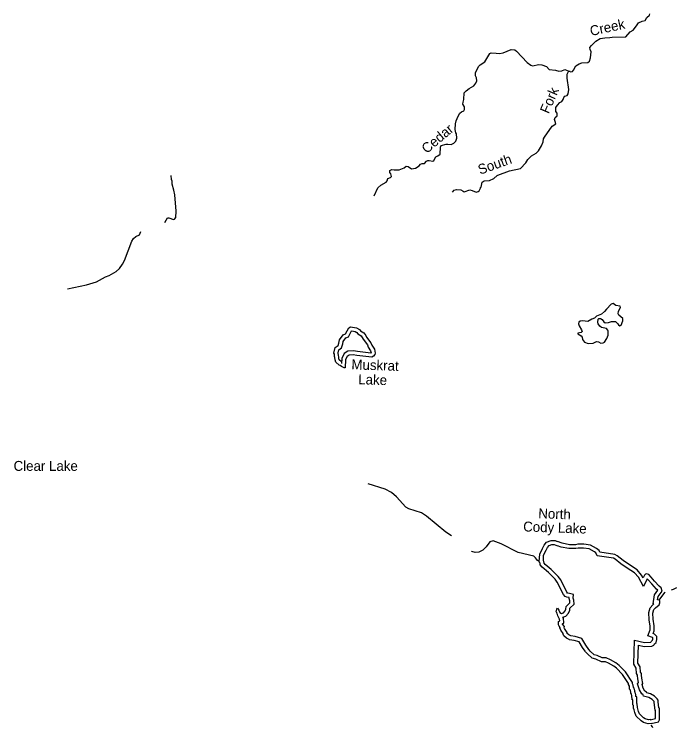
# Model space of a CAD drawing. Extents: x 811098 to 1048535, y 15627345 to 15776939.
# Drawn here: x 1011625 to 1044971, y 15627345 to 15663254 of the extents above; entities that cross this region are included whole.
import ezdxf

# ---------------------------------------------------------------- set-up
doc = ezdxf.new("R2010")
doc.units = 0
doc.layers.add('L3', color=7, linetype='Continuous')
doc.layers.add('L4', color=7, linetype='Continuous')

msp = doc.modelspace()

# ---------------------------------------------------------------- linework, layer by layer
at = {"layer": 'L3'}
for p, q in [((1039600.34, 15660367.5), (1039517.03, 15660369.8)), ((1044085.32, 15633772.34), (1044010.35, 15633774.27)), ((1043823.54, 15633579.01), (1043776.12, 15633580.23))]:
    msp.add_line(p, q, dxfattribs=at)
for points in [[(1039609.46, 15660357.89), (1039726.51, 15660371.51), (1039770.11, 15660445.39), (1039883.84, 15660650.86), (1040061.81, 15660762.95), (1040187.83, 15660801.38), (1040488.61, 15660826.87), (1040573.88, 15660899.69), (1040628.18, 15661065.01), (1040669.33, 15661364.04), (1040605.51, 15661474.1), (1040600, 15661582.63), (1040677.56, 15661680.64), (1040899.8, 15661891.61), (1041120.08, 15662027.59), (1041346.32, 15662071.72), (1041596.65, 15662081.9), (1041713.94, 15662103.85), (1042406.22, 15662119.15), (1042621.2, 15662372.01), (1042773.58, 15662459.74), (1042945.59, 15662663.7), (1043049.91, 15662827.71), (1043235.35, 15662906.24), (1043386.36, 15662944.01), (1043465.03, 15663083.69), (1043593.49, 15663213.72), (1043620.19, 15663279.73)], [(1032947.92, 15656131.95), (1033058.75, 15656220.62), (1033084.8, 15656561.72), (1033120.43, 15656644.1), (1033364.06, 15656712.42), (1033455.7, 15656709.89), (1033613.96, 15656705.54), (1033757.4, 15656768.3), (1033852.02, 15656874.08), (1033897.58, 15657014.55), (1033887.13, 15657239.93), (1033855.17, 15657290.85), (1033809.76, 15657458.83), (1033834.24, 15657741.63), (1033871.47, 15657882.33), (1033961.4, 15658121.61), (1034049.06, 15658277.6), (1034134.2, 15658341.97), (1034252.21, 15658388.73), (1034287.35, 15658454.48), (1034291.25, 15658596.09), (1034211.63, 15658731.67), (1034214.39, 15658831.64), (1034259.7, 15658963.8), (1034277.21, 15659296.8), (1034363.49, 15659402.8), (1034525.21, 15659523.39), (1034753.78, 15659650.51), (1034865.99, 15659789.17), (1034910.6, 15659896.29), (1034890, 15660055.26), (1034842.75, 15660156.61), (1034846.89, 15660306.59), (1034997.45, 15660627.57), (1035074.94, 15660717.15), (1035312.08, 15660852.36), (1035504.99, 15661197.21), (1035565.59, 15661278.91), (1035633.37, 15661318.71), (1035874.73, 15661303.76), (1036048.98, 15661273.94), (1036241.92, 15661318.66), (1036638.05, 15661474.48), (1036821.1, 15661461.11), (1036911.11, 15661400.28), (1037436.97, 15660818.88), (1037625.12, 15660688.67), (1037715.83, 15660652.81), (1038034.66, 15660727.39), (1038175.81, 15660706.85), (1038407, 15660625.46), (1038553.04, 15660479.72), (1038868.68, 15660437.67), (1039033.9, 15660383.1), (1039184.53, 15660403.98), (1039344.62, 15660466.25), (1039427.47, 15660447.29), (1039501.52, 15660411.92), (1039517.03, 15660369.8)], [(1035963.65, 15655148.58), (1036553.18, 15655365.76), (1037106.88, 15655492.25), (1037372.9, 15655768.39), (1037477.68, 15655940.6), (1037658.13, 15656135.72), (1037895.03, 15656262.6), (1038006.78, 15656384.56), (1038163.59, 15656630.39), (1038252.42, 15656828), (1038264.85, 15656977.75), (1038309.04, 15657068.25), (1038699.49, 15657624.43), (1038877.86, 15657744.54), (1038856.09, 15657861.87), (1038825.28, 15657954.43), (1038844.7, 15658053.94), (1038946.95, 15658134.5), (1038950.87, 15658276.12), (1038886.54, 15658361.26), (1038892.01, 15658561.2), (1038961.85, 15658676.01), (1039082.16, 15658806.07), (1039183.97, 15658869.95), (1039261.69, 15658967.86), (1039289.41, 15659067.15), (1039332.92, 15659132.67), (1039450.7, 15659171.1), (1039511.3, 15659252.8), (1039542, 15659460.39), (1039449.32, 15660029.85), (1039455.06, 15660238.13), (1039517.03, 15660369.8)], [(1029732.99, 15654119.49), (1029918.94, 15654514.55), (1030073.01, 15654660.37), (1030352.04, 15654802.75), (1030395.51, 15654868.27), (1030423.73, 15654984.19), (1030566.94, 15655038.62), (1030610.21, 15655095.77), (1030580.32, 15655221.67), (1030524.05, 15655298.24), (1030526.82, 15655398.22), (1030636.27, 15655436.88), (1030744.33, 15655425.59), (1031002.79, 15655426.81), (1031247.35, 15655528.47), (1031357.95, 15655608.79), (1031449.34, 15655597.93), (1031621.07, 15655476.47), (1031813.58, 15655504.53), (1032000.26, 15655624.46), (1032077.74, 15655714.03), (1032153.63, 15655745.3), (1032270.28, 15655742.09), (1032373.46, 15655855.95), (1032441.23, 15655895.78), (1032516.2, 15655893.71), (1032690.22, 15655855.59), (1032749.7, 15655895.62), (1032838.01, 15656076.6), (1032947.92, 15656131.95)], [(1019196.79, 15652770.96), (1019331.78, 15653005.07), (1019398.41, 15653003.24), (1019646.24, 15652921.37), (1019696.67, 15652936.67), (1019757.53, 15653026.7), (1019766.23, 15653343.26), (1019713.77, 15654161.75), (1019661.86, 15654396.6), (1019570.39, 15654707.61), (1019565.97, 15654849.45), (1019535.16, 15654942.02), (1019523.78, 15655134.08)], [(1033681.19, 15654302.62), (1033775.58, 15654400.09), (1033893.09, 15654430.2), (1034101.14, 15654416.14), (1034215.89, 15654346.28), (1034273.3, 15654311.33), (1034559.53, 15654411.85), (1034675.44, 15654383.66), (1034881.41, 15654294.62), (1034982.52, 15654333.51), (1035033.64, 15654373.8), (1035095.61, 15654505.46), (1035087.97, 15654530.7), (1035121.76, 15654546.45), (1035178.85, 15654803.32), (1035272.31, 15654867.43), (1035547.91, 15654884.86), (1035767.46, 15654987.21), (1035929.86, 15655132.83), (1035963.65, 15655148.58)], [(1014298.23, 15649433.59), (1015262.61, 15649640.52), (1015758.68, 15649793.59), (1016223.97, 15650039.25), (1016400.73, 15650101.08), (1016756.34, 15650299.72), (1016919.21, 15650461.97), (1017066.77, 15650674.68), (1017180.35, 15650863.32), (1017548.72, 15651828.61), (1017627.6, 15651968.15), (1017738.62, 15652065.14), (1017932.74, 15652151.5), (1018002.29, 15652327.54)], [(1041432.35, 15648413.96), (1041337.7, 15648299.71), (1041175.73, 15648162.2), (1040939.44, 15648051.62), (1040836.85, 15647954.28), (1040694.16, 15647916.31), (1040499.32, 15647796.31), (1040357.91, 15647808.34), (1040233.38, 15647828.26), (1040107.98, 15647814.84), (1040048.14, 15647758.04), (1040021.01, 15647675.39), (1040060.04, 15647574.33), (1040179.99, 15647379.45), (1040210.93, 15647286.96), (1040167.99, 15647238.04), (1039992.16, 15647209.29), (1039999.42, 15647167.39), (1040155.1, 15647063.32), (1040203.36, 15646995.36), (1040225.31, 15646878.06), (1040330.55, 15646758.61), (1040511.89, 15646678.88), (1040762.67, 15646705.7), (1040939.76, 15646784.44), (1041031.17, 15646773.72), (1041154.4, 15646703.84), (1041262.93, 15646709.35), (1041330.87, 15646757.58), (1041452.26, 15646937.86), (1041523.45, 15647111.06), (1041520.11, 15647302.9), (1041496.65, 15647361.86), (1041431.76, 15647430.24), (1041191.47, 15647486.53), (1041093.24, 15647555.76), (1041021.29, 15647674.37), (1041006.59, 15647749.76), (1041019.25, 15647916.19), (1041053.44, 15647948.63), (1041136.74, 15647946.48), (1041218.54, 15647885.98), (1041299.02, 15647775.51), (1041372.7, 15647723.56), (1041539.96, 15647744.25), (1041683.1, 15647798.87), (1041882.8, 15647785.32), (1041988.71, 15647690.87), (1042036.73, 15647614.58), (1042102.52, 15647579.51), (1042170.04, 15647611.1), (1042250.64, 15647825.75), (1042253.7, 15647942.4), (1042058.09, 15648114.22), (1042026.31, 15648173.41), (1042046.65, 15648314.59), (1042134.5, 15648487.38), (1042119.57, 15648554.48), (1041912.39, 15648601.56), (1041764.62, 15648688.77), (1041663.81, 15648658.05), (1041432.35, 15648413.96)], [(1028227.51, 15645465.37), (1028104.19, 15645527.12), (1028022.27, 15645579.4), (1027981.06, 15645597.2), (1027810.27, 15645751.97), (1027771.36, 15645853.09), (1027766.47, 15645978.29), (1027751.41, 15646037.06), (1027737.76, 15646145.82), (1027714.14, 15646196.48), (1027780.25, 15646478.13), (1027933.17, 15646582.31), (1027969.95, 15646706.33), (1027999.27, 15646863.95), (1028181.56, 15647125.72), (1028299.56, 15647172.47), (1028457.77, 15647468.27), (1028542.45, 15647515.95), (1028642.38, 15647513.19), (1028849.73, 15647474.15), (1028997.36, 15647386.72), (1029053.86, 15647318.47), (1029217.71, 15647213.91), (1029314.23, 15647086.21), (1029353.6, 15647001.76), (1029579.02, 15646712.08), (1029625.8, 15646594.09), (1029753.56, 15646390.48), (1029789.72, 15646189.38), (1029779.78, 15646131.31), (1029710.85, 15646049.83), (1029625.93, 15645993.79), (1028869.73, 15646081.31), (1028687.39, 15646119.66), (1028478.44, 15646100.43), (1028384.97, 15646036.29), (1028305.64, 15645880.07), (1028277.52, 15645464), (1028227.51, 15645465.37)], [(1028097.2, 15645761.86), (1027979.83, 15645868.22), (1027969.9, 15645894.01), (1027965.48, 15646007.34), (1027948.27, 15646074.48), (1027932.28, 15646201.88), (1027924.67, 15646218.21), (1027957.16, 15646356.65), (1028104.66, 15646457.13), (1028164.67, 15646659.48), (1028188.01, 15646785.01), (1028311.24, 15646961.97), (1028441.35, 15647013.52), (1028602.18, 15647314.22), (1028620.98, 15647313.7), (1028778.12, 15647284.12), (1028865.51, 15647232.37), (1028919.81, 15647166.75), (1029079.83, 15647064.63), (1029141.92, 15646982.5), (1029181.89, 15646896.77), (1029403.64, 15646611.8), (1029446.65, 15646503.32), (1029563.58, 15646316.98), (1029583.08, 15646208.46), (1029576.72, 15646200.94), (1029576.58, 15646200.84), (1028901.88, 15646278.92), (1028699.07, 15646321.58), (1028408.23, 15646294.81), (1028229.74, 15646172.33), (1028108.86, 15645934.25), (1028090.94, 15645669.2)], [(1028097.2, 15645761.86), (1027979.83, 15645868.22), (1027969.9, 15645894.01), (1027965.48, 15646007.34), (1027948.27, 15646074.48), (1027932.28, 15646201.88), (1027924.67, 15646218.21), (1027957.16, 15646356.65), (1028104.66, 15646457.13), (1028164.67, 15646659.48), (1028188.01, 15646785.01), (1028311.24, 15646961.97), (1028441.35, 15647013.52), (1028602.18, 15647314.22), (1028620.98, 15647313.7), (1028778.12, 15647284.12), (1028865.51, 15647232.37), (1028919.81, 15647166.75), (1029079.83, 15647064.63), (1029141.92, 15646982.5), (1029181.89, 15646896.77), (1029403.64, 15646611.8), (1029446.65, 15646503.32), (1029563.58, 15646316.98), (1029583.08, 15646208.46), (1029576.72, 15646200.94), (1029576.58, 15646200.84), (1028901.88, 15646278.92), (1028699.07, 15646321.58), (1028408.23, 15646294.81), (1028229.74, 15646172.33), (1028108.86, 15645934.25), (1028097.2, 15645761.86)], [(1033628.6, 15637009.56), (1033351.79, 15637195.75), (1032373.3, 15637989.67), (1032119.65, 15638163.4), (1031491.37, 15638355.75), (1031335.37, 15638443.41), (1030866.25, 15638964.9), (1030605.62, 15639188.82), (1030293.46, 15639355.82), (1029442.11, 15639621.04)], [(1038054.48, 15635715.72), (1037964.23, 15635768.25), (1037867.94, 15635904.27), (1037778.14, 15635973.44), (1036991.36, 15636161.85), (1036128.16, 15636602.44), (1035732, 15636746.73), (1035555.46, 15636693.24), (1035381.96, 15636447.92), (1035210.78, 15636285.86), (1035007.63, 15636174.73), (1034832.24, 15636162.88), (1034650.35, 15636217.93), (1034636.57, 15636229.76)], [(1038054.48, 15635715.72), (1038072.66, 15636073.71), (1038214.2, 15636369.97), (1038301.86, 15636525.95), (1038422.86, 15636681.01), (1038642.18, 15636775.05), (1038850.45, 15636769.32), (1038957.6, 15636724.67)], [(1038256.49, 15635750.34), (1038270.37, 15636023.6), (1038391.8, 15636277.77), (1038468.81, 15636414.81), (1038548.9, 15636517.45), (1038680.61, 15636573.92), (1038807.81, 15636570.42), (1038974.09, 15636501.13)], [(1041105.26, 15636175.83), (1041065.98, 15636268.55), (1040935.07, 15636363.67), (1040631.17, 15636538.31), (1040290.49, 15636580.53), (1039990.4, 15636580), (1039873.11, 15636558.04), (1039564.68, 15636557.74), (1039199.85, 15636633.95), (1038968.56, 15636714.99)], [(1040964.84, 15635994.52), (1040903.49, 15636139.4), (1040826.16, 15636195.59), (1040566.52, 15636344.79), (1040278.32, 15636380.51), (1040009.14, 15636380.03), (1039891.77, 15636358.06), (1039544.11, 15636357.72), (1039146.11, 15636440.86), (1038974.09, 15636501.13)], [(1043284.96, 15634891.34), (1043205.27, 15635031.64), (1042975.79, 15635296.28), (1042586.94, 15635548.18), (1042277.99, 15635753.49), (1041976.05, 15636003.11), (1041852.59, 15636064.69), (1041105.26, 15636175.83)], [(1043305.17, 15634450.76), (1043041.17, 15634915.6), (1042843.26, 15635143.83), (1042477.22, 15635380.96), (1042158.6, 15635592.69), (1041866.29, 15635834.36), (1041791.75, 15635871.54), (1040964.84, 15635994.52)], [(1038960.24, 15634678.35), (1038855.3, 15634826.65), (1038514.17, 15635152.83), (1038196.38, 15635420.04), (1038099.86, 15635547.74), (1038093.82, 15635631.27), (1038069.51, 15635656.96), (1038070.2, 15635681.96), (1038054.48, 15635715.72)], [(1039132.7, 15634780.84), (1039007.44, 15634957.89), (1038647.77, 15635301.81), (1038342.34, 15635558.62), (1038295.07, 15635621.15), (1038288.15, 15635716.89), (1038256.49, 15635750.34)], [(1044010.35, 15633774.27), (1044040.1, 15633956.94), (1044237.95, 15634221.74), (1044193.33, 15634377.97), (1044091.33, 15634464.07), (1043858.66, 15634725.53), (1043683.36, 15634920.04), (1043568.62, 15635050.77), (1043457.06, 15635098.59), (1043393.32, 15635076.27), (1043345.51, 15635025.26), (1043284.96, 15634891.34)], [(1039568.43, 15634104.22), (1039487.52, 15634114.43), (1039472.02, 15634119.1), (1039435.86, 15634164.16), (1039132.7, 15634780.84)], [(1043776.12, 15633580.23), (1043850.58, 15634037.42), (1044018.43, 15634262.08), (1044017.76, 15634264.45), (1043951.42, 15634320.45), (1043709.67, 15634592.1), (1043533.93, 15634787.11), (1043483.37, 15634844.72), (1043305.17, 15634450.76)], [(1039528.99, 15633907.61), (1039445.88, 15633918.1), (1039354.91, 15633945.49), (1039266.1, 15634056.16), (1038960.24, 15634678.35)], [(1044704.26, 15634286.94), (1044816.28, 15634311.87), (1044970.68, 15634402.87)], [(1039219.29, 15632578.89), (1039290.58, 15632627.07), (1039270.99, 15632858.79), (1039245.54, 15632908.06), (1039380.66, 15632960.29), (1039524.39, 15633110.37), (1039583.04, 15633259.45), (1039597.15, 15633357.43), (1039801.79, 15633560.53), (1039789.72, 15633772.26), (1039761.49, 15633873.26), (1039766.13, 15634049.33), (1039568.43, 15634104.22)], [(1044085.32, 15633772.34), (1044370.41, 15634156.76), (1044384.03, 15634165.08)], [(1039081.41, 15632727.11), (1039075.05, 15632802.31), (1038987.75, 15632971.31), (1038973.05, 15633046.71), (1038948.71, 15633072.37), (1038942.11, 15633139.23), (1038909.86, 15633181.76), (1038930.01, 15633314.6), (1038972.76, 15633355.19), (1039028.66, 15633262.01), (1039084.17, 15633152.19), (1039165.96, 15633091.72), (1039267.02, 15633130.78), (1039352.71, 15633220.25), (1039388.4, 15633311), (1039408.74, 15633452.22), (1039597, 15633639.06), (1039591.29, 15633739.26), (1039560.77, 15633848.42), (1039562.09, 15633898.42), (1039528.99, 15633907.61)], [(1043783.03, 15632087.84), (1043836.7, 15632228.17), (1043834.66, 15632469.99), (1043776.7, 15632804.98), (1043759.73, 15633113.85), (1043814.26, 15633287.53), (1043900.18, 15633385.34), (1044087.34, 15633530.53), (1044123.28, 15633629.61), (1044117.54, 15633729.81), (1044085.32, 15633772.34)], [(1043523.54, 15631969.16), (1043636.39, 15632264.3), (1043634.8, 15632451.98), (1043577.65, 15632782.37), (1043558.05, 15633139.14), (1043636.11, 15633387.77), (1043762.52, 15633531.67), (1043823.54, 15633579.01)], [(1043688.14, 15627554.41), (1043528.77, 15627535.28), (1043292.91, 15627602.24), (1043174.98, 15627691.52), (1042924.54, 15627933.52), (1042854.13, 15628110.4), (1042824.27, 15628244.57), (1042801.66, 15628336.86), (1042788.47, 15628470.59), (1042764.36, 15628504.58), (1042762.33, 15628746.39), (1042729.24, 15628755.58), (1042709.68, 15628964.51), (1042693.86, 15628998.29), (1042686.84, 15629048.48), (1042662.5, 15629074.11), (1042664.66, 15629157.45), (1042648.65, 15629182.87), (1042641.86, 15629241.41), (1042601.27, 15629284.13), (1042588.51, 15629434.53), (1042549.04, 15629518.91), (1042550.35, 15629568.92), (1042237.17, 15630027.24), (1041936.74, 15630335.19), (1041797.96, 15630447.17), (1041543.17, 15630587.2), (1041378.32, 15630658.16), (1041178.38, 15630663.38), (1040898.2, 15630787.39), (1040716.21, 15630842.15), (1040480.07, 15631056.69), (1040374.35, 15631159.49), (1040366.91, 15631193.05), (1040221.96, 15631388.56), (1040054.17, 15631668.03), (1039814.32, 15631740.97), (1039573.41, 15631772.26), (1039556.94, 15631781.02), (1039425.41, 15631851.15), (1039294.93, 15631962.92), (1039247.13, 15632047.5), (1039248.21, 15632089.17), (1039144.01, 15632250.27), (1039088.77, 15632368.42), (1039097.72, 15632393.22), (1039049.26, 15632452.84), (1039017.7, 15632520.33), (1039022.03, 15632686.97), (1039081.41, 15632727.11)], [(1043664.3, 15627752.98), (1043544.78, 15627738.64), (1043383.67, 15627784.38), (1043305.3, 15627843.71), (1043094.44, 15628047.46), (1043045.87, 15628169.5), (1043019.03, 15628290.1), (1042999.3, 15628370.64), (1042982.3, 15628543.02), (1042963.83, 15628569.06), (1042961.06, 15628898.78), (1042915.51, 15628911.42), (1042905.55, 15629017.83), (1042887.75, 15629055.84), (1042876.02, 15629139.7), (1042864.57, 15629151.76), (1042866.15, 15629212.8), (1042842.08, 15629251.03), (1042832.83, 15629330.77), (1042794.61, 15629370.99), (1042784.77, 15629486.97), (1042750.21, 15629560.88), (1042751.98, 15629628.35), (1042392.48, 15630154.45), (1042071.59, 15630483.37), (1041909.79, 15630613.93), (1041631.07, 15630767.1), (1041422.02, 15630857.1), (1041223.15, 15630862.29), (1040967.75, 15630975.33), (1040817.19, 15631020.63), (1040617.06, 15631202.44), (1040556.66, 15631261.18), (1040552.95, 15631277.94), (1040388.41, 15631499.86), (1040186.01, 15631836.99), (1039856.58, 15631937.17), (1039635.27, 15631965.92), (1039538.85, 15632017.32), (1039451.73, 15632091.94), (1039448.49, 15632097.68), (1039449.74, 15632145.84), (1039319.38, 15632347.39), (1039304.95, 15632378.26), (1039324.22, 15632431.65), (1039220, 15632559.87), (1039218.86, 15632562.31), (1039219.29, 15632578.89)], [(1042849.07, 15631755.96), (1043353.41, 15631641.37), (1043663.25, 15631646.78), (1043679.13, 15631686.02), (1043755.86, 15631745.56), (1043767.32, 15631804.7), (1043768.85, 15631863.63), (1043744.8, 15631888.97), (1043523.54, 15631969.16)], [(1043042.64, 15631506.88), (1043332.7, 15631440.97), (1043716.32, 15631447.68), (1043817.61, 15631495.06), (1043844.31, 15631561.04), (1043937.9, 15631633.66), (1043966.81, 15631782.94), (1043970.92, 15631941.25), (1043857.34, 15632060.91), (1043783.03, 15632087.84)], [(1043048.5, 15629615.83), (1043017.09, 15629811.25), (1043003.98, 15629977.42), (1043002.25, 15629997.68), (1042952.76, 15630067.41), (1042934.39, 15630351.14), (1042817.54, 15630545.76), (1042849.07, 15631755.96)], [(1043224.24, 15629518.01), (1043258.88, 15629567.13), (1043215.83, 15629835.03), (1043203.3, 15629993.77), (1043196.9, 15630068.97), (1043148.67, 15630136.92), (1043130.84, 15630412.49), (1043018.99, 15630598.78), (1043042.64, 15631506.88)], [(1043296.19, 15628925.53), (1043277.98, 15629007.16), (1043214.08, 15629050.21), (1043102.26, 15629252.17), (1043002.47, 15629550.56), (1043048.5, 15629615.83)], [(1043463.3, 15629094.96), (1043455.83, 15629128.49), (1043365.74, 15629189.19), (1043286.11, 15629333), (1043224.24, 15629518.01)], [(1044068.99, 15628345.55), (1044035.39, 15628654.88), (1044028.99, 15628730.09), (1043980.96, 15628806.36), (1043850.7, 15628926.49), (1043645.72, 15629056.88), (1043463.3, 15629094.96)], [(1043919.97, 15628198.31), (1043881.59, 15628218.75), (1043836.31, 15628635.6), (1043833.83, 15628664.67), (1043825.87, 15628677.32), (1043728.28, 15628767.33), (1043569.15, 15628868.54), (1043296.19, 15628925.53)], [(1043688.14, 15627554.41), (1044048.3, 15627640.5), (1044102.49, 15627748.91), (1044102.49, 15627895.59), (1044108.68, 15628269.49), (1044101.89, 15628328.03), (1044068.99, 15628345.55)], [(1043641.64, 15627748.93), (1043902.49, 15627811.28), (1043902.49, 15627897.25), (1043907.58, 15628204.91)], [(1043759.49, 15627344.89), (1043752.47, 15627395.09), (1043688.01, 15627480.13)]]:
    msp.add_lwpolyline(points, dxfattribs=at)

# ---------------------------------------------------------------- texts
for s, height, rotation, p in [('Creek', 499.987, 12.431033, (1040660.25, 15662156.36)), ('Fork', 500.003, 66.809889, (1038524.58, 15658214.85)), ('Cedar', 499.995, 40.188642, (1032386.82, 15656215.44)), ('South', 499.988, 19.707389, (1035071.92, 15655174.24))]:
    msp.add_text(s, height=height, rotation=rotation, dxfattribs=at).set_placement(p)
at = {"layer": 'L4'}
for s, rotation, p in [('Muskrat', 357.962633, (1028589.39, 15645386.8)), ('Lake', 357.962633, (1028932.25, 15644638.07)), ('Clear Lake', 0.000064, (1011590.74, 15640272.87)), ('North', 357.962633, (1037996.58, 15637889.67)), ('Cody Lake', 357.962633, (1037234.32, 15637227.43))]:
    msp.add_text(s, height=499.986, rotation=rotation, dxfattribs=at).set_placement(p)

doc.saveas('drawing.dxf')
